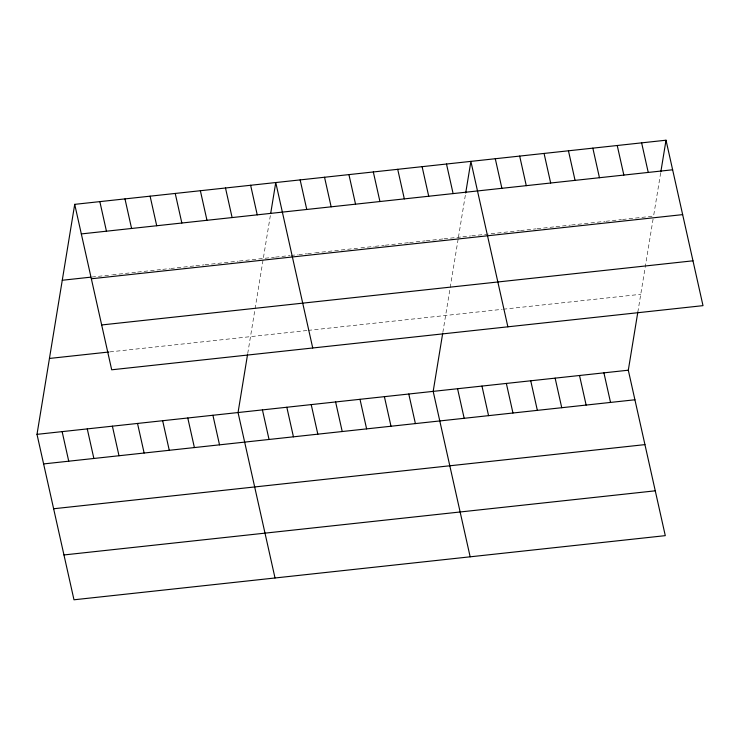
<?xml version="1.0" encoding="UTF-8"?>
<svg xmlns="http://www.w3.org/2000/svg" width="740" height="740" viewBox="0 0 740 740"><rect width="100%" height="100%" fill="white"/><g stroke="black" fill="none" stroke-linecap="round" stroke-linejoin="round"><path stroke-width="0.56" stroke-dasharray="3.7 2.78" d="M247.724 353.507L270.572 214.165M442.853 332.343L458.264 238.363M458.439 237.272L465.534 194.056M637.815 312.225L653.392 217.19M660.663 172.883L653.577 216.108L622.534 219.475M91.964 277.028L111.389 274.919M112.526 274.799L136.521 272.2M137.659 272.07L160.506 269.591M162.791 269.351L169.645 268.601M170.783 268.481L194.777 265.882M195.915 265.752L203.916 264.883M205.054 264.763L238.178 261.164M239.325 261.044L274.401 257.243M275.511 257.122L289.923 255.559M291.033 255.439L297.683 254.717M298.793 254.597L306.554 253.755M307.655 253.635L314.315 252.914M315.425 252.793L357.55 248.224M360.88 247.863L374.181 246.42M375.291 246.3L384.162 245.338M385.272 245.218L408.554 242.683M409.664 242.563L425.186 240.879M426.286 240.759L442.918 238.955M444.028 238.835L461.769 236.911M462.879 236.791L470.64 235.949M471.75 235.829L519.424 230.658M520.534 230.538L536.056 228.854M537.157 228.734L553.788 226.93M556.008 226.69L570.42 225.126M571.53 225.006L604.793 221.399M605.903 221.279L621.424 219.595M109.983 351.879L307.035 330.512M308.145 330.392L502.164 309.339M503.274 309.218L640.757 294.307"/><path stroke-width="1.11" d="M637.815 312.225L628.306 370.204L665.288 535.649L73.982 599.788L37 434.352L74.712 204.351L666.019 140.212L703 305.648L111.694 369.796L74.712 204.351M247.549 354.562L238.049 412.541L275.021 577.986M270.748 213.111L275.761 182.54L312.733 347.985M442.687 333.398L433.178 391.377L470.159 556.813M465.7 193.001L470.89 161.376L507.871 326.821M660.838 171.837L666.019 140.212M81.326 233.923L672.632 169.784M62.271 280.257L90.826 277.158M91.344 278.767L682.65 214.619M101.667 324.962L692.982 260.813M49.441 358.447L108.845 352.009M37 434.352L628.306 370.204M43.614 463.925L634.92 399.776M53.632 508.759L644.938 444.62M63.955 554.954L655.27 490.814M641.626 142.857L648.24 172.429M617.234 145.503L623.848 175.075M592.842 148.148L599.456 177.72M568.449 150.794L575.063 180.366M603.914 372.849L610.528 402.421M544.067 153.439L550.671 183.011M579.522 375.495L586.135 405.076M519.674 156.085L526.279 185.657M555.13 378.14L561.743 407.721M495.282 158.73L501.887 188.302M530.737 380.786L537.351 410.367M506.354 383.431L512.959 413.013M446.498 164.021L453.111 193.593M481.962 386.086L488.566 415.658M422.105 166.667L428.719 196.239M457.57 388.731L464.174 418.304M397.713 169.312L404.327 198.884M373.321 171.958L379.935 201.53M408.785 394.022L415.399 423.595M348.929 174.603L355.542 204.185M384.393 396.668L391.007 426.24M324.536 177.249L331.15 206.83M360.001 399.313L366.615 428.886M300.144 179.894L306.758 209.476M335.608 401.959L342.222 431.531M311.216 404.604L317.83 434.177M250.629 185.268L257.233 214.84M286.824 407.25L293.438 436.822M225.497 187.997L232.11 217.569M262.432 409.895L269.046 439.468M200.364 190.726L206.978 220.298M175.232 193.445L181.846 223.027M212.917 415.269L219.521 444.842M150.1 196.174L156.713 225.746M187.784 417.989L194.398 447.571M124.977 198.903L131.581 228.475M162.652 420.718L169.266 450.29M99.844 201.622L106.449 231.204M137.52 423.447L144.133 453.019M112.388 426.175L119.001 455.748M87.265 428.895L93.869 458.476M62.132 431.624L68.737 461.196"/></g></svg>
